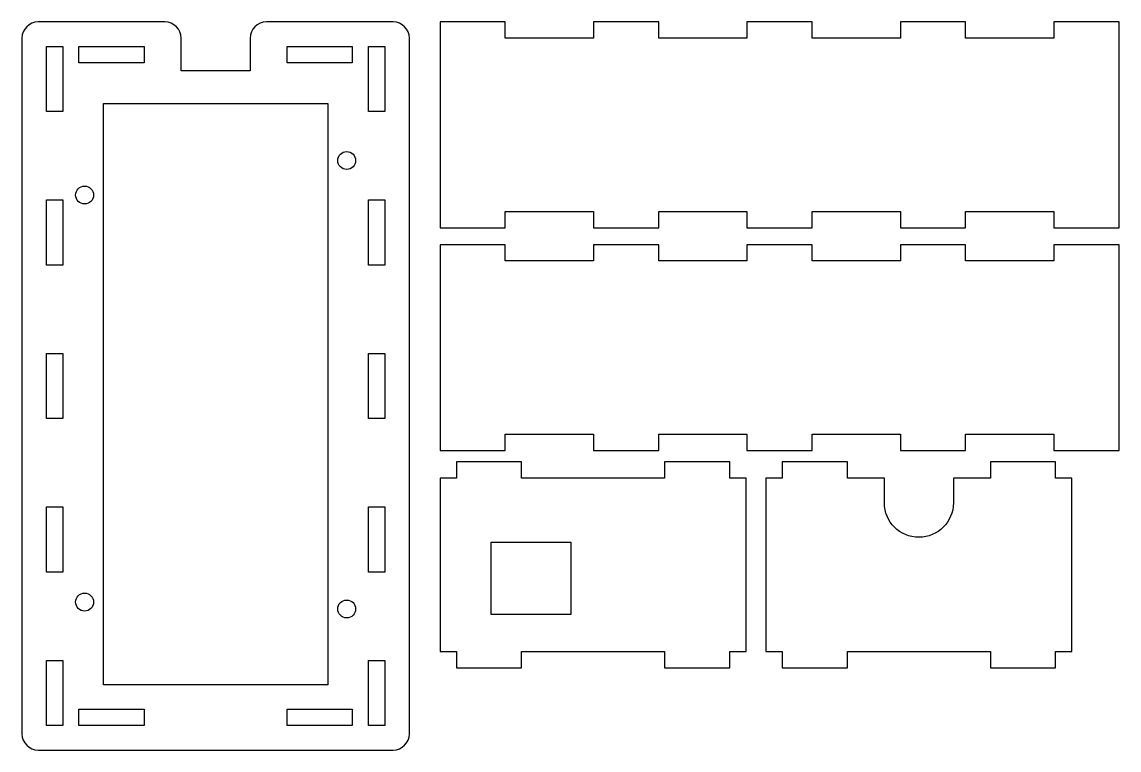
# Model space of a CAD drawing. Header units: millimetres. Extents: x 2 to 204, y -136 to -2.
import ezdxf

# ---------------------------------------------------------------- set-up
doc = ezdxf.new("R2010")
doc.units = ezdxf.units.MM
doc.header["$MEASUREMENT"] = 0
doc.layers.get('0').update_dxf_attribs({"linetype": 'CONTINUOUS'})

msp = doc.modelspace()

# ---------------------------------------------------------------- linework, layer by layer
for points in [[(70.34, -136.03, 0.41421356), (73.34, -133.03), (73.34, -5, 0.41421356), (70.34, -2), (47.02, -2, 0.41421356), (44.02, -5), (44.02, -11), (31.32, -11), (31.32, -5, 0.41421356), (28.32, -2), (5, -2, 0.41421356), (2, -5), (2, -133.03, 0.41421356), (5, -136.03)], [(160.82, -90.5212), (160.82, -86), (154, -86), (154, -83), (142, -83), (142, -86), (139, -86), (139, -117.877), (142, -117.877), (142, -120.877), (154, -120.877), (154, -117.877), (180.34, -117.877), (180.34, -120.877), (192.34, -120.877), (192.34, -117.877), (195.34, -117.877), (195.34, -86), (192.34, -86), (192.34, -83), (180.34, -83), (180.34, -86), (173.52, -86), (173.52, -90.5212, -1)]]:
    msp.add_lwpolyline(points, format="xyb", close=True)
for points in [[(192.03, -2), (192.03, -5), (175.7725, -5), (175.7725, -2), (163.7725, -2), (163.7725, -5), (147.515, -5), (147.515, -2), (135.515, -2), (135.515, -5), (119.2575, -5), (119.2575, -2), (107.2575, -2), (107.2575, -5), (91, -5), (91, -2), (79, -2), (79, -39.877), (91, -39.877), (91, -36.877), (107.2575, -36.877), (107.2575, -39.877), (119.2575, -39.877), (119.2575, -36.877), (135.515, -36.877), (135.515, -39.877), (147.515, -39.877), (147.515, -36.877), (163.7725, -36.877), (163.7725, -39.877), (175.7725, -39.877), (175.7725, -36.877), (192.03, -36.877), (192.03, -39.877), (204.03, -39.877), (204.03, -2)], [(9.5, -6.5), (9.5, -18.5), (6.5, -18.5), (6.5, -6.5)], [(24.5, -6.5), (24.5, -9.5), (12.5, -9.5), (12.5, -6.5)], [(62.84, -6.5), (62.84, -9.5), (50.84, -9.5), (50.84, -6.5)], [(68.84, -6.5), (68.84, -18.5), (65.84, -18.5), (65.84, -6.5)], [(58.34, -17), (58.34, -124.03), (17, -124.03), (17, -17)], [(9.5, -34.7575), (9.5, -46.7575), (6.5, -46.7575), (6.5, -34.7575)], [(68.84, -34.7575), (68.84, -46.7575), (65.84, -46.7575), (65.84, -34.7575)], [(192.03, -43), (192.03, -46), (175.7725, -46), (175.7725, -43), (163.7725, -43), (163.7725, -46), (147.515, -46), (147.515, -43), (135.515, -43), (135.515, -46), (119.2575, -46), (119.2575, -43), (107.2575, -43), (107.2575, -46), (91, -46), (91, -43), (79, -43), (79, -80.877), (91, -80.877), (91, -77.877), (107.2575, -77.877), (107.2575, -80.877), (119.2575, -80.877), (119.2575, -77.877), (135.515, -77.877), (135.515, -80.877), (147.515, -80.877), (147.515, -77.877), (163.7725, -77.877), (163.7725, -80.877), (175.7725, -80.877), (175.7725, -77.877), (192.03, -77.877), (192.03, -80.877), (204.03, -80.877), (204.03, -43)], [(9.5, -63.015), (9.5, -75.015), (6.5, -75.015), (6.5, -63.015)], [(68.84, -63.015), (68.84, -75.015), (65.84, -75.015), (65.84, -63.015)], [(94, -120.877), (94, -117.877), (120.34, -117.877), (120.34, -120.877), (132.34, -120.877), (132.34, -117.877), (135.34, -117.877), (135.34, -86), (132.34, -86), (132.34, -83), (120.34, -83), (120.34, -86), (94, -86), (94, -83), (82, -83), (82, -86), (79, -86), (79, -117.877), (82, -117.877), (82, -120.877)], [(9.5, -91.2725), (9.5, -103.2725), (6.5, -103.2725), (6.5, -91.2725)], [(68.84, -91.2725), (68.84, -103.2725), (65.84, -103.2725), (65.84, -91.2725)], [(103.0679, -97.7856), (103.0679, -111.0698), (88.4121, -111.0698), (88.4121, -97.7856)], [(9.5, -119.53), (9.5, -131.53), (6.5, -131.53), (6.5, -119.53)], [(68.84, -119.53), (68.84, -131.53), (65.84, -131.53), (65.84, -119.53)], [(24.5, -128.53), (24.5, -131.53), (12.5, -131.53), (12.5, -128.53)], [(62.84, -128.53), (62.84, -131.53), (50.84, -131.53), (50.84, -128.53)]]:
    msp.add_lwpolyline(points, close=True)
for centre in [(61.8, -27.51), (13.54, -33.86), (13.54, -108.79), (61.8, -110.06)]:
    msp.add_circle(centre, 1.651)

doc.saveas('drawing.dxf')
